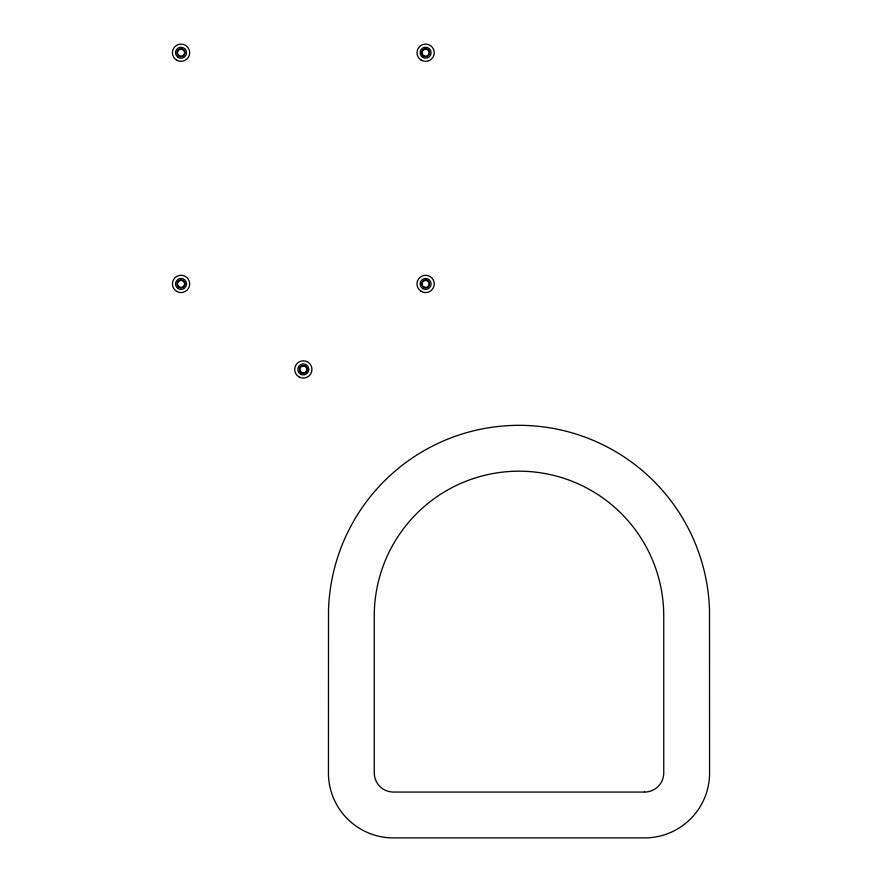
<?xml version="1.0" encoding="UTF-8"?>
<svg xmlns="http://www.w3.org/2000/svg" width="882" height="882" viewBox="0 0 882 882"><rect width="100%" height="100%" fill="white"/><g stroke="black" fill="none" stroke-linecap="round" stroke-linejoin="round"><path stroke-width="1.32" d="M328.512 609.87L328.446 774.947A65.003 65.003 0 0 0 391.376 837.878L646.638 837.878A65.003 65.003 0 0 0 709.569 774.947L709.503 609.87A190.589 190.589 0 0 0 519.002 425.322A190.589 190.589 0 0 0 328.512 609.87M644.599 792.058L393.416 792.058A19.15 19.15 0 0 1 374.266 772.908L374.266 615.89A144.736 144.736 0 0 1 519.002 471.186A144.736 144.736 0 0 1 663.738 615.89L663.749 772.908A19.15 19.15 0 0 1 644.599 792.058M298.833 376.823A8.633 8.633 0 0 0 311.963 369.668A8.633 8.633 0 0 0 299.196 361.874A8.633 8.633 0 0 0 298.833 376.823M301.567 372.513A3.528 3.528 0 0 0 306.87 369.448A3.528 3.528 0 0 0 301.567 366.394A3.528 3.528 0 0 0 301.567 372.513M422.787 57.44A5.49 5.49 0 0 0 431.122 52.843A5.49 5.49 0 0 0 422.974 47.926A5.49 5.49 0 0 0 422.787 57.44M423.614 56.106A3.925 3.925 0 0 0 429.556 52.799A3.925 3.925 0 0 0 423.724 49.304A3.925 3.925 0 0 0 423.614 56.106M421.012 60.031A8.633 8.633 0 0 0 434.253 53.085A8.633 8.633 0 0 0 421.618 45.092A8.633 8.633 0 0 0 421.012 60.031M423.812 55.764A3.528 3.528 0 0 0 429.159 52.788A3.528 3.528 0 0 0 423.911 49.646A3.528 3.528 0 0 0 423.812 55.764M176.665 60.174A8.633 8.633 0 0 0 189.674 52.81A8.633 8.633 0 0 0 176.786 45.225A8.633 8.633 0 0 0 176.665 60.174M179.134 55.709A3.528 3.528 0 0 0 184.57 52.898A3.528 3.528 0 0 0 179.421 49.59A3.528 3.528 0 0 0 179.134 55.709M178.054 57.341A5.49 5.49 0 0 0 186.532 53.019A5.49 5.49 0 0 0 178.539 47.837A5.49 5.49 0 0 0 178.054 57.341M178.914 56.04A3.925 3.925 0 0 0 184.955 52.92A3.925 3.925 0 0 0 179.244 49.249A3.925 3.925 0 0 0 178.914 56.04M176.665 291.369A8.633 8.633 0 0 0 189.674 284.004A8.633 8.633 0 0 0 176.786 276.419A8.633 8.633 0 0 0 176.665 291.369M179.134 286.904A3.528 3.528 0 0 0 184.57 284.103A3.528 3.528 0 0 0 179.421 280.785A3.528 3.528 0 0 0 179.134 286.904M178.054 288.546A5.49 5.49 0 0 0 186.532 284.213A5.49 5.49 0 0 0 178.539 279.043A5.49 5.49 0 0 0 178.054 288.546M178.914 287.234A3.925 3.925 0 0 0 184.955 284.114A3.925 3.925 0 0 0 179.244 280.443A3.925 3.925 0 0 0 178.914 287.234M422.787 288.635A5.49 5.49 0 0 0 431.122 284.037A5.49 5.49 0 0 0 422.974 279.12A5.49 5.49 0 0 0 422.787 288.635M423.614 287.3A3.925 3.925 0 0 0 429.556 283.993A3.925 3.925 0 0 0 423.724 280.498A3.925 3.925 0 0 0 423.614 287.3M421.012 291.225A8.633 8.633 0 0 0 434.253 284.28A8.633 8.633 0 0 0 421.618 276.286A8.633 8.633 0 0 0 421.012 291.225M423.812 286.959A3.528 3.528 0 0 0 429.159 283.982A3.528 3.528 0 0 0 423.911 280.84A3.528 3.528 0 0 0 423.812 286.959M300.575 374.2A5.49 5.49 0 0 0 308.832 369.47A5.49 5.49 0 0 0 300.608 364.685A5.49 5.49 0 0 0 300.575 374.2M301.159 372.722A3.925 3.925 0 0 0 307.256 369.701A3.925 3.925 0 0 0 301.589 365.931A3.925 3.925 0 0 0 301.159 372.722"/></g></svg>
